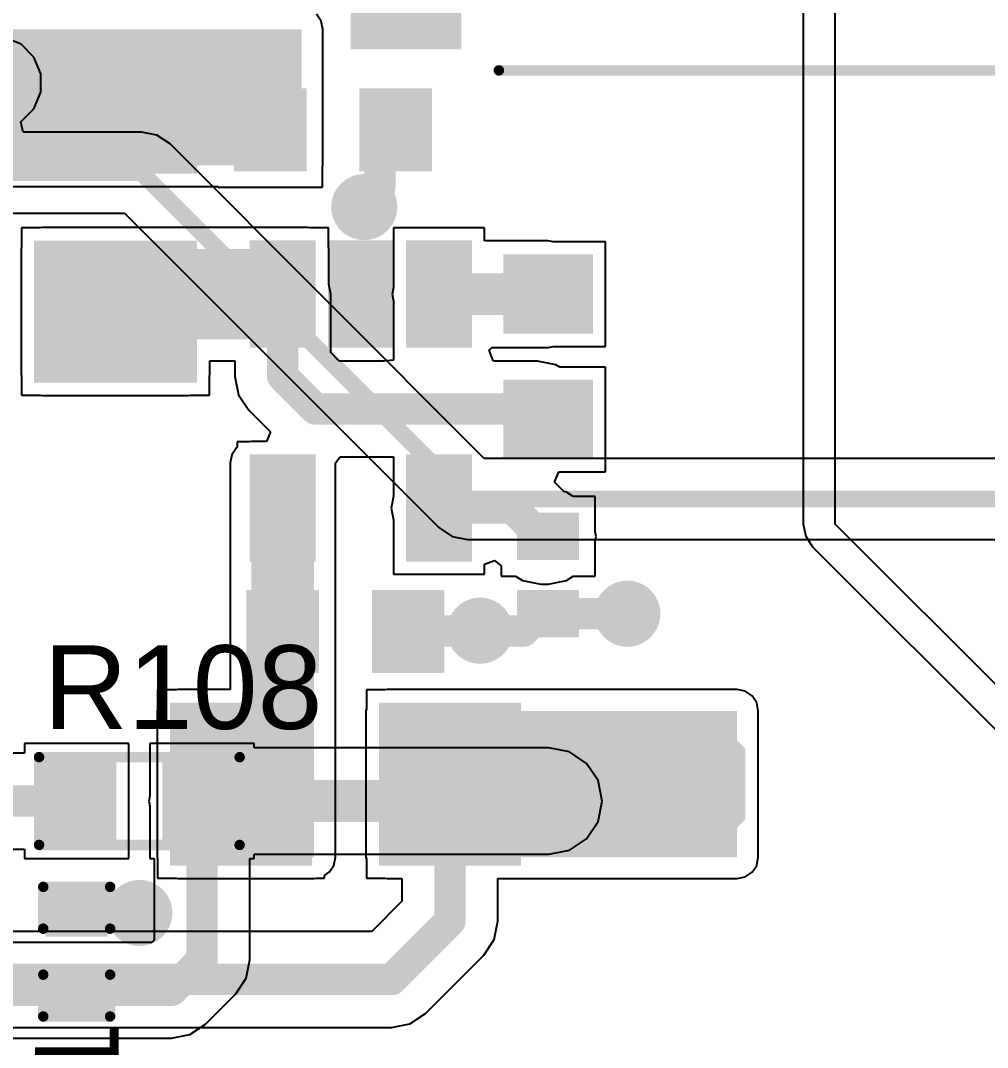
# Model space of a CAD drawing. Header units: millimetres. Extents: x 0 to 172, y 0 to 138.
# Drawn here: x 130.56 to 142.31, y 20.41 to 32.89 of the extents above; entities that cross this region are included whole.
import ezdxf

# ---------------------------------------------------------------- set-up
doc = ezdxf.new("R2010")
doc.units = ezdxf.units.MM
for name, color, linetype in [('BottomLayer', 5, 'Continuous'), ('BottomPaste', 16, 'Continuous'), ('BottomSolder', 6, 'Continuous'), ('TopLayer', 1, 'Continuous'), ('TopOverlay', 2, 'Continuous'), ('TopPaste', 8, 'Continuous'), ('TopSolder', 216, 'Continuous'), ('ViaHoleLayer', 16, 'Continuous')]:
    doc.layers.add(name, color=color, linetype=linetype)
doc.styles.add('Arial', font='', dxfattribs={"height": 0.2})
doc.styles.get('Arial').set_extended_font_data('Arial')

# ---------------------------------------------------------------- blocks, each defined once
blk = doc.blocks.new('SOT_23_5_B_18')
at = {"layer": 'BottomLayer'}
for points in [[(-1.85000011, 1.25000004), (-0.74999977, 1.25000004), (-0.74999977, 0.65000124), (-1.85000011, 0.65000124)], [(0.74999977, 1.25000004), (1.85000011, 1.25000004), (1.85000011, 0.65000124), (0.74999977, 0.65000124)], [(-1.85000011, 0.2999994), (-0.74999977, 0.2999994), (-0.74999977, -0.2999994), (-1.85000011, -0.2999994)], [(-1.85000011, -0.65000124), (-0.74999977, -0.65000124), (-0.74999977, -1.25000004), (-1.85000011, -1.25000004)], [(0.74999977, -0.65000124), (1.85000011, -0.65000124), (1.85000011, -1.25000004), (0.74999977, -1.25000004)]]:
    blk.add_hatch(color=5, dxfattribs=at).paths.add_polyline_path(points)
at = {"layer": 'BottomPaste'}
for points in [[(-1.85000011, 1.25000004), (-0.74999977, 1.25000004), (-0.74999977, 0.65000124), (-1.85000011, 0.65000124)], [(0.74999977, 1.25000004), (1.85000011, 1.25000004), (1.85000011, 0.65000124), (0.74999977, 0.65000124)], [(-1.85000011, 0.2999994), (-0.74999977, 0.2999994), (-0.74999977, -0.2999994), (-1.85000011, -0.2999994)], [(-1.85000011, -0.65000124), (-0.74999977, -0.65000124), (-0.74999977, -1.25000004), (-1.85000011, -1.25000004)], [(0.74999977, -0.65000124), (1.85000011, -0.65000124), (1.85000011, -1.25000004), (0.74999977, -1.25000004)]]:
    blk.add_hatch(color=16, dxfattribs=at).paths.add_polyline_path(points)
at = {"layer": 'BottomSolder'}
for points in [[(-1.95160011, 1.35160004), (-0.6483997699999999, 1.35160004), (-0.6483997699999999, 0.54840124), (-1.95160011, 0.54840124)], [(0.6483997699999999, 1.35160004), (1.95160011, 1.35160004), (1.95160011, 0.54840124), (0.6483997699999999, 0.54840124)], [(-1.95160011, 0.4015993999999999), (-0.6483997699999999, 0.4015993999999999), (-0.6483997699999999, -0.4015993999999999), (-1.95160011, -0.4015993999999999)], [(-1.95160011, -0.54840124), (-0.6483997699999999, -0.54840124), (-0.6483997699999999, -1.35160004), (-1.95160011, -1.35160004)], [(0.6483997699999999, -0.54840124), (1.95160011, -0.54840124), (1.95160011, -1.35160004), (0.6483997699999999, -1.35160004)]]:
    blk.add_hatch(color=6, dxfattribs=at).paths.add_polyline_path(points)
blk = doc.blocks.new('20_SOIC_30')
at = {"layer": 'TopLayer'}
for points in [[(-5.334, 6.095999999999999), (-4.191, 6.095999999999999), (-4.191, 5.334), (-5.334, 5.334)], [(4.191, 6.095999999999999), (5.334, 6.095999999999999), (5.334, 5.334), (4.191, 5.334)], [(-5.334, 4.826), (-4.191, 4.826), (-4.191, 4.064), (-5.334, 4.064)], [(4.191, 4.826), (5.334, 4.826), (5.334, 4.064), (4.191, 4.064)], [(-5.334, 3.556), (-4.191, 3.556), (-4.191, 2.794), (-5.334, 2.794)], [(4.191, 3.556), (5.334, 3.556), (5.334, 2.794), (4.191, 2.794)], [(-5.334, 2.286), (-4.191, 2.286), (-4.191, 1.524), (-5.334, 1.524)], [(4.191, 2.286), (5.334, 2.286), (5.334, 1.524), (4.191, 1.524)], [(-5.334, 1.016), (-4.191, 1.016), (-4.191, 0.254), (-5.334, 0.254)], [(4.191, 1.016), (5.334, 1.016), (5.334, 0.254), (4.191, 0.254)], [(-5.334, -0.254), (-4.191, -0.254), (-4.191, -1.016), (-5.334, -1.016)], [(4.191, -0.254), (5.334, -0.254), (5.334, -1.016), (4.191, -1.016)], [(-5.334, -1.524), (-4.191, -1.524), (-4.191, -2.286), (-5.334, -2.286)], [(4.191, -1.524), (5.334, -1.524), (5.334, -2.286), (4.191, -2.286)], [(-5.334, -2.794), (-4.191, -2.794), (-4.191, -3.556), (-5.334, -3.556)], [(4.191, -2.794), (5.334, -2.794), (5.334, -3.556), (4.191, -3.556)], [(-5.334, -4.064), (-4.191, -4.064), (-4.191, -4.826), (-5.334, -4.826)], [(4.191, -4.064), (5.334, -4.064), (5.334, -4.826), (4.191, -4.826)], [(-5.334, -5.334), (-4.191, -5.334), (-4.191, -6.095999999999999), (-5.334, -6.095999999999999)], [(4.191, -5.334), (5.334, -5.334), (5.334, -6.095999999999999), (4.191, -6.095999999999999)]]:
    blk.add_hatch(color=1, dxfattribs=at).paths.add_polyline_path(points)
at = {"layer": 'TopOverlay'}
blk.add_hatch(color=2, dxfattribs=at).paths.add_polyline_path([(-4.08941016, 5.3594), (-3.60681016, 5.3594), (-3.60681016, 6.095999999999999), (-4.08941016, 6.095999999999999)])
at = {"layer": 'TopPaste'}
for points in [[(-5.334, 6.095999999999999), (-4.191, 6.095999999999999), (-4.191, 5.334), (-5.334, 5.334)], [(4.191, 6.095999999999999), (5.334, 6.095999999999999), (5.334, 5.334), (4.191, 5.334)], [(-5.334, 4.826), (-4.191, 4.826), (-4.191, 4.064), (-5.334, 4.064)], [(4.191, 4.826), (5.334, 4.826), (5.334, 4.064), (4.191, 4.064)], [(-5.334, 3.556), (-4.191, 3.556), (-4.191, 2.794), (-5.334, 2.794)], [(4.191, 3.556), (5.334, 3.556), (5.334, 2.794), (4.191, 2.794)], [(-5.334, 2.286), (-4.191, 2.286), (-4.191, 1.524), (-5.334, 1.524)], [(4.191, 2.286), (5.334, 2.286), (5.334, 1.524), (4.191, 1.524)], [(-5.334, 1.016), (-4.191, 1.016), (-4.191, 0.254), (-5.334, 0.254)], [(4.191, 1.016), (5.334, 1.016), (5.334, 0.254), (4.191, 0.254)], [(-5.334, -0.254), (-4.191, -0.254), (-4.191, -1.016), (-5.334, -1.016)], [(4.191, -0.254), (5.334, -0.254), (5.334, -1.016), (4.191, -1.016)], [(-5.334, -1.524), (-4.191, -1.524), (-4.191, -2.286), (-5.334, -2.286)], [(4.191, -1.524), (5.334, -1.524), (5.334, -2.286), (4.191, -2.286)], [(-5.334, -2.794), (-4.191, -2.794), (-4.191, -3.556), (-5.334, -3.556)], [(4.191, -2.794), (5.334, -2.794), (5.334, -3.556), (4.191, -3.556)], [(-5.334, -4.064), (-4.191, -4.064), (-4.191, -4.826), (-5.334, -4.826)], [(4.191, -4.064), (5.334, -4.064), (5.334, -4.826), (4.191, -4.826)], [(-5.334, -5.334), (-4.191, -5.334), (-4.191, -6.095999999999999), (-5.334, -6.095999999999999)], [(4.191, -5.334), (5.334, -5.334), (5.334, -6.095999999999999), (4.191, -6.095999999999999)]]:
    blk.add_hatch(color=8, dxfattribs=at).paths.add_polyline_path(points)
at = {"layer": 'TopSolder'}
for points in [[(-5.4356, 6.1976), (-4.089399999999999, 6.1976), (-4.089399999999999, 5.232399999999999), (-5.4356, 5.232399999999999)], [(4.089399999999999, 6.1976), (5.4356, 6.1976), (5.4356, 5.232399999999999), (4.089399999999999, 5.232399999999999)], [(-5.4356, 4.9276), (-4.089399999999999, 4.9276), (-4.089399999999999, 3.9624), (-5.4356, 3.9624)], [(4.089399999999999, 4.9276), (5.4356, 4.9276), (5.4356, 3.9624), (4.089399999999999, 3.9624)], [(-5.4356, 3.6576), (-4.089399999999999, 3.6576), (-4.089399999999999, 2.6924), (-5.4356, 2.6924)], [(4.089399999999999, 3.6576), (5.4356, 3.6576), (5.4356, 2.6924), (4.089399999999999, 2.6924)], [(-5.4356, 2.3876), (-4.089399999999999, 2.3876), (-4.089399999999999, 1.4224), (-5.4356, 1.4224)], [(4.089399999999999, 2.3876), (5.4356, 2.3876), (5.4356, 1.4224), (4.089399999999999, 1.4224)], [(-5.4356, 1.1176), (-4.089399999999999, 1.1176), (-4.089399999999999, 0.1524), (-5.4356, 0.1524)], [(4.089399999999999, 1.1176), (5.4356, 1.1176), (5.4356, 0.1524), (4.089399999999999, 0.1524)], [(-5.4356, -0.1524), (-4.089399999999999, -0.1524), (-4.089399999999999, -1.1176), (-5.4356, -1.1176)], [(4.089399999999999, -0.1524), (5.4356, -0.1524), (5.4356, -1.1176), (4.089399999999999, -1.1176)], [(-5.4356, -1.4224), (-4.089399999999999, -1.4224), (-4.089399999999999, -2.3876), (-5.4356, -2.3876)], [(4.089399999999999, -1.4224), (5.4356, -1.4224), (5.4356, -2.3876), (4.089399999999999, -2.3876)], [(-5.4356, -2.6924), (-4.089399999999999, -2.6924), (-4.089399999999999, -3.6576), (-5.4356, -3.6576)], [(4.089399999999999, -2.6924), (5.4356, -2.6924), (5.4356, -3.6576), (4.089399999999999, -3.6576)], [(-5.4356, -3.9624), (-4.089399999999999, -3.9624), (-4.089399999999999, -4.9276), (-5.4356, -4.9276)], [(4.089399999999999, -3.9624), (5.4356, -3.9624), (5.4356, -4.9276), (4.089399999999999, -4.9276)], [(-5.4356, -5.232399999999999), (-4.089399999999999, -5.232399999999999), (-4.089399999999999, -6.1976), (-5.4356, -6.1976)], [(4.089399999999999, -5.232399999999999), (5.4356, -5.232399999999999), (5.4356, -6.1976), (4.089399999999999, -6.1976)]]:
    blk.add_hatch(color=216, dxfattribs=at).paths.add_polyline_path(points)
at = {"layer": 'TopOverlay', "const_width": 0.127}
for points in [[(-3.6322, 6.4516), (3.7338, 6.4516)], [(-5.62170072, 5.594398259999999), (-5.62170072, 5.84839826)], [(-5.62170072, 5.84839826), (-5.49470072, 5.72139826)], [(-5.62170072, 5.594398259999999), (-5.49470072, 5.72139826)], [(-3.6322, -6.4516), (3.7338, -6.4516)]]:
    blk.add_lwpolyline(points, dxfattribs=at)
at = {"layer": 'TopOverlay', "const_width": 0.0635}
for points in [[(-3.663949999999999, 6.4516, 1), (-3.600449999999999, 6.4516, 1)], [(3.702049999999999, 6.4516, 1), (3.76555, 6.4516, 1)], [(-5.653450719999999, 5.84839826, 1), (-5.589950719999999, 5.84839826, 1)], [(-5.653450719999999, 5.84839826, 1), (-5.589950719999999, 5.84839826, 1)], [(-5.52645072, 5.72139826, 1), (-5.46295072, 5.72139826, 1)], [(-5.52645072, 5.72139826, 1), (-5.46295072, 5.72139826, 1)], [(-5.653450719999999, 5.594398259999999, 1), (-5.589950719999999, 5.594398259999999, 1)], [(-5.653450719999999, 5.594398259999999, 1), (-5.589950719999999, 5.594398259999999, 1)], [(-3.663949999999999, -6.4516, 1), (-3.600449999999999, -6.4516, 1)], [(3.702049999999999, -6.4516, 1), (3.76555, -6.4516, 1)]]:
    blk.add_lwpolyline(points, format="xyb", close=True, dxfattribs=at)
blk = doc.blocks.new('T__________B_74')
at = {"layer": 'BottomLayer'}
blk.add_hatch(color=5, dxfattribs=at).paths.add_polyline_path([(0.3809999999999999, 0.7619999999999999), (-0.3809999999999999, 0.7619999999999999), (-0.7619999999999999, 0.3809999999999999), (-0.7619999999999999, -0.3809999999999999), (-0.3809999999999999, -0.7619999999999999), (0.3809999999999999, -0.7619999999999999), (0.7619999999999999, -0.3809999999999999), (0.7619999999999999, 0.3809999999999999)])
at = {"layer": 'BottomPaste'}
blk.add_hatch(color=16, dxfattribs=at).paths.add_polyline_path([(0.3809999999999999, 0.7619999999999999), (-0.3809999999999999, 0.7619999999999999), (-0.7619999999999999, 0.3809999999999999), (-0.7619999999999999, -0.3809999999999999), (-0.3809999999999999, -0.7619999999999999), (0.3809999999999999, -0.7619999999999999), (0.7619999999999999, -0.3809999999999999), (0.7619999999999999, 0.3809999999999999)])
at = {"layer": 'BottomSolder'}
blk.add_hatch(color=6, dxfattribs=at).paths.add_polyline_path([(0.4318, 0.8636), (-0.4318, 0.8636), (-0.8636, 0.4318), (-0.8636, -0.4318), (-0.4318, -0.8636), (0.4318, -0.8636), (0.8636, -0.4318), (0.8636, 0.4318)])
blk = doc.blocks.new('R___0603_121')
at = {"layer": 'TopLayer'}
for points in [[(-0.3809999999999999, 0.4445), (-0.3809999999999999, -0.4445), (-1.143, -0.4445), (-1.143, 0.4445)], [(1.143, 0.4445), (1.143, -0.4445), (0.3809999999999999, -0.4445), (0.3809999999999999, 0.4445)]]:
    blk.add_hatch(color=1, dxfattribs=at).paths.add_polyline_path(points)
at = {"layer": 'TopPaste'}
for points in [[(-0.3809999999999999, 0.4445), (-0.3809999999999999, -0.4445), (-1.143, -0.4445), (-1.143, 0.4445)], [(1.143, 0.4445), (1.143, -0.4445), (0.3809999999999999, -0.4445), (0.3809999999999999, 0.4445)]]:
    blk.add_hatch(color=8, dxfattribs=at).paths.add_polyline_path(points)
at = {"layer": 'TopSolder'}
for points in [[(-0.2794, 0.5460999999999999), (-0.2794, -0.5460999999999999), (-1.2446, -0.5460999999999999), (-1.2446, 0.5460999999999999)], [(1.2446, 0.5460999999999999), (1.2446, -0.5460999999999999), (0.2794, -0.5460999999999999), (0.2794, 0.5460999999999999)]]:
    blk.add_hatch(color=216, dxfattribs=at).paths.add_polyline_path(points)
at = {"layer": 'TopOverlay', "const_width": 0.127}
for points in [[(1.2192, 0.5334), (-1.2192, 0.5334)], [(-1.2192, 0.5334), (-1.2192, -0.5334)], [(1.2192, 0.5334), (1.2192, -0.5334)], [(1.2192, -0.5334), (-1.2192, -0.5334)]]:
    blk.add_lwpolyline(points, dxfattribs=at)
at = {"layer": 'TopOverlay', "const_width": 0.0635}
for points in [[(-1.25095, 0.5334, 1), (-1.18745, 0.5334, 1)], [(-1.25095, 0.5334, 1), (-1.18745, 0.5334, 1)], [(1.18745, 0.5334, 1), (1.25095, 0.5334, 1)], [(1.18745, 0.5334, 1), (1.25095, 0.5334, 1)], [(-1.25095, -0.5334, 1), (-1.18745, -0.5334, 1)], [(-1.25095, -0.5334, 1), (-1.18745, -0.5334, 1)], [(1.18745, -0.5334, 1), (1.25095, -0.5334, 1)], [(1.18745, -0.5334, 1), (1.25095, -0.5334, 1)]]:
    blk.add_lwpolyline(points, format="xyb", close=True, dxfattribs=at)
blk = doc.blocks.new('R___0603_B_143')
at = {"layer": 'BottomLayer'}
for points in [[(-1.143, -0.4445), (-1.143, 0.4445), (-0.3809999999999999, 0.4445), (-0.3809999999999999, -0.4445)], [(0.3809999999999999, -0.4445), (0.3809999999999999, 0.4445), (1.143, 0.4445), (1.143, -0.4445)]]:
    blk.add_hatch(color=5, dxfattribs=at).paths.add_polyline_path(points)
at = {"layer": 'BottomPaste'}
for points in [[(-1.143, -0.4445), (-1.143, 0.4445), (-0.3809999999999999, 0.4445), (-0.3809999999999999, -0.4445)], [(0.3809999999999999, -0.4445), (0.3809999999999999, 0.4445), (1.143, 0.4445), (1.143, -0.4445)]]:
    blk.add_hatch(color=16, dxfattribs=at).paths.add_polyline_path(points)
at = {"layer": 'BottomSolder'}
for points in [[(-1.2446, -0.5460999999999999), (-1.2446, 0.5460999999999999), (-0.2794, 0.5460999999999999), (-0.2794, -0.5460999999999999)], [(0.2794, -0.5460999999999999), (0.2794, 0.5460999999999999), (1.2446, 0.5460999999999999), (1.2446, -0.5460999999999999)]]:
    blk.add_hatch(color=6, dxfattribs=at).paths.add_polyline_path(points)
blk = doc.blocks.new('R___1206_B_163')
at = {"layer": 'BottomLayer'}
for points in [[(-2.032, 0.889), (-0.508, 0.889), (-0.508, -0.889), (-2.032, -0.889)], [(0.508, 0.889), (2.032, 0.889), (2.032, -0.889), (0.508, -0.889)]]:
    blk.add_hatch(color=5, dxfattribs=at).paths.add_polyline_path(points)
at = {"layer": 'BottomPaste'}
for points in [[(-2.032, 0.889), (-0.508, 0.889), (-0.508, -0.889), (-2.032, -0.889)], [(0.508, 0.889), (2.032, 0.889), (2.032, -0.889), (0.508, -0.889)]]:
    blk.add_hatch(color=16, dxfattribs=at).paths.add_polyline_path(points)
at = {"layer": 'BottomSolder'}
for points in [[(-2.1336, 0.9905999999999999), (-0.4064, 0.9905999999999999), (-0.4064, -0.9905999999999999), (-2.1336, -0.9905999999999999)], [(0.4064, 0.9905999999999999), (2.1336, 0.9905999999999999), (2.1336, -0.9905999999999999), (0.4064, -0.9905999999999999)]]:
    blk.add_hatch(color=6, dxfattribs=at).paths.add_polyline_path(points)
blk = doc.blocks.new('R___1206_B_189')
at = {"layer": 'BottomLayer'}
for points in [[(-2.032, 0.889), (-0.508, 0.889), (-0.508, -0.889), (-2.032, -0.889)], [(0.508, 0.889), (2.032, 0.889), (2.032, -0.889), (0.508, -0.889)]]:
    blk.add_hatch(color=5, dxfattribs=at).paths.add_polyline_path(points)
at = {"layer": 'BottomPaste'}
for points in [[(-2.032, 0.889), (-0.508, 0.889), (-0.508, -0.889), (-2.032, -0.889)], [(0.508, 0.889), (2.032, 0.889), (2.032, -0.889), (0.508, -0.889)]]:
    blk.add_hatch(color=16, dxfattribs=at).paths.add_polyline_path(points)
at = {"layer": 'BottomSolder'}
for points in [[(-2.1336, 0.9905999999999999), (-0.4064, 0.9905999999999999), (-0.4064, -0.9905999999999999), (-2.1336, -0.9905999999999999)], [(0.4064, 0.9905999999999999), (2.1336, 0.9905999999999999), (2.1336, -0.9905999999999999), (0.4064, -0.9905999999999999)]]:
    blk.add_hatch(color=6, dxfattribs=at).paths.add_polyline_path(points)
blk = doc.blocks.new('C___0402_360')
at = {"layer": 'TopLayer'}
for points in [[(-0.6985, -0.3175), (-0.6985, 0.3174999999999999), (-0.2413000000000001, 0.3175), (-0.2412999999999999, -0.3174999999999999)], [(0.2413000000000001, -0.3175), (0.2412999999999999, 0.3174999999999999), (0.6985, 0.3175), (0.6985, -0.3174999999999999)]]:
    blk.add_hatch(color=1, dxfattribs=at).paths.add_polyline_path(points)
at = {"layer": 'TopPaste'}
for points in [[(-0.6985, -0.3175), (-0.6985, 0.3174999999999999), (-0.2413000000000001, 0.3175), (-0.2412999999999999, -0.3174999999999999)], [(0.2413000000000001, -0.3175), (0.2412999999999999, 0.3174999999999999), (0.6985, 0.3175), (0.6985, -0.3174999999999999)]]:
    blk.add_hatch(color=8, dxfattribs=at).paths.add_polyline_path(points)
at = {"layer": 'TopSolder'}
for points in [[(-0.7584998799999999, -0.3774998800000001), (-0.7584998799999999, 0.3774998799999999), (-0.1813001200000001, 0.3774998800000001), (-0.1813001199999999, -0.3774998799999999)], [(0.1813001200000001, -0.3774998800000001), (0.1813001199999999, 0.3774998799999999), (0.7584998799999999, 0.3774998800000001), (0.7584998799999999, -0.3774998799999999)]]:
    blk.add_hatch(color=216, dxfattribs=at).paths.add_polyline_path(points)
at = {"layer": 'TopOverlay', "const_width": 0.127}
for points in [[(-0.7874, -0.4064), (-0.7874, 0.4064)], [(-0.2794, 0.4064), (-0.7874, 0.4064)], [(0.7874, 0.4064), (0.2794, 0.4064)], [(0.7874, -0.4064), (0.7874, 0.4064)], [(-0.2794, -0.4064), (-0.7874, -0.4064)], [(0.7874, -0.4064), (0.2794, -0.4064)]]:
    blk.add_lwpolyline(points, dxfattribs=at)
at = {"layer": 'TopOverlay', "const_width": 0.0635}
for points in [[(-0.8191499999999999, 0.4064, 1), (-0.7556499999999999, 0.4064, 1)], [(-0.8191499999999999, 0.4064, 1), (-0.7556499999999999, 0.4064, 1)], [(-0.31115, 0.4064, 1), (-0.24765, 0.4064, 1)], [(0.24765, 0.4064, 1), (0.31115, 0.4064, 1)], [(0.7556499999999999, 0.4064, 1), (0.8191499999999999, 0.4064, 1)], [(0.7556499999999999, 0.4064, 1), (0.8191499999999999, 0.4064, 1)], [(-0.8191499999999999, -0.4064, 1), (-0.7556499999999999, -0.4064, 1)], [(-0.8191499999999999, -0.4064, 1), (-0.7556499999999999, -0.4064, 1)], [(-0.31115, -0.4064, 1), (-0.24765, -0.4064, 1)], [(0.24765, -0.4064, 1), (0.31115, -0.4064, 1)], [(0.7556499999999999, -0.4064, 1), (0.8191499999999999, -0.4064, 1)], [(0.7556499999999999, -0.4064, 1), (0.8191499999999999, -0.4064, 1)]]:
    blk.add_lwpolyline(points, format="xyb", close=True, dxfattribs=at)
blk = doc.blocks.new('C___0603_B_368')
at = {"layer": 'BottomLayer'}
for points in [[(-1.143, -0.4445), (-1.143, 0.4445), (-0.3809999999999999, 0.4445), (-0.3809999999999999, -0.4445)], [(0.3809999999999999, -0.4445), (0.3809999999999999, 0.4445), (1.143, 0.4445), (1.143, -0.4445)]]:
    blk.add_hatch(color=5, dxfattribs=at).paths.add_polyline_path(points)
at = {"layer": 'BottomPaste'}
for points in [[(-1.143, -0.4445), (-1.143, 0.4445), (-0.3809999999999999, 0.4445), (-0.3809999999999999, -0.4445)], [(0.3809999999999999, -0.4445), (0.3809999999999999, 0.4445), (1.143, 0.4445), (1.143, -0.4445)]]:
    blk.add_hatch(color=16, dxfattribs=at).paths.add_polyline_path(points)
at = {"layer": 'BottomSolder'}
for points in [[(-1.20299988, -0.50449988), (-1.20299988, 0.50449988), (-0.3210001199999999, 0.50449988), (-0.3210001199999999, -0.50449988)], [(0.3210001199999999, -0.50449988), (0.3210001199999999, 0.50449988), (1.20299988, 0.50449988), (1.20299988, -0.50449988)]]:
    blk.add_hatch(color=6, dxfattribs=at).paths.add_polyline_path(points)
blk = doc.blocks.new('C___0603_B_369')
at = {"layer": 'BottomLayer'}
for points in [[(-1.143, -0.4445), (-1.143, 0.4445), (-0.3809999999999999, 0.4445), (-0.3809999999999999, -0.4445)], [(0.3809999999999999, -0.4445), (0.3809999999999999, 0.4445), (1.143, 0.4445), (1.143, -0.4445)]]:
    blk.add_hatch(color=5, dxfattribs=at).paths.add_polyline_path(points)
at = {"layer": 'BottomPaste'}
for points in [[(-1.143, -0.4445), (-1.143, 0.4445), (-0.3809999999999999, 0.4445), (-0.3809999999999999, -0.4445)], [(0.3809999999999999, -0.4445), (0.3809999999999999, 0.4445), (1.143, 0.4445), (1.143, -0.4445)]]:
    blk.add_hatch(color=16, dxfattribs=at).paths.add_polyline_path(points)
at = {"layer": 'BottomSolder'}
for points in [[(-1.20299988, -0.50449988), (-1.20299988, 0.50449988), (-0.3210001199999999, 0.50449988), (-0.3210001199999999, -0.50449988)], [(0.3210001199999999, -0.50449988), (0.3210001199999999, 0.50449988), (1.20299988, 0.50449988), (1.20299988, -0.50449988)]]:
    blk.add_hatch(color=6, dxfattribs=at).paths.add_polyline_path(points)
blk = doc.blocks.new('C___0402_B_379')
at = {"layer": 'BottomLayer'}
for points in [[(-0.2413, 0.3175), (-0.2412999999999999, -0.3175), (-0.6985, -0.3175), (-0.6985, 0.3175)], [(0.6985, 0.3175), (0.6985, -0.3175), (0.2413, -0.3175), (0.2412999999999999, 0.3175)]]:
    blk.add_hatch(color=5, dxfattribs=at).paths.add_polyline_path(points)
at = {"layer": 'BottomPaste'}
for points in [[(-0.2413, 0.3175), (-0.2412999999999999, -0.3175), (-0.6985, -0.3175), (-0.6985, 0.3175)], [(0.6985, 0.3175), (0.6985, -0.3175), (0.2413, -0.3175), (0.2412999999999999, 0.3175)]]:
    blk.add_hatch(color=16, dxfattribs=at).paths.add_polyline_path(points)
at = {"layer": 'BottomSolder'}
for points in [[(-0.18130012, 0.37749988), (-0.18130012, -0.37749988), (-0.7584998799999999, -0.37749988), (-0.7584998799999999, 0.37749988)], [(0.7584998799999999, 0.37749988), (0.7584998799999999, -0.37749988), (0.18130012, -0.37749988), (0.18130012, 0.37749988)]]:
    blk.add_hatch(color=6, dxfattribs=at).paths.add_polyline_path(points)

msp = doc.modelspace()

# ---------------------------------------------------------------- hatches: boundary and pattern name
at = {"layer": 'BottomLayer'}
for points in [[(126.34744352, 31.13120012), (133.97399672, 31.13120012), (133.97399672, 32.78220012), (126.34744352, 32.78220012)], [(130.82252982, 29.01559856), (134.04539866, 29.01559856), (134.04539866, 30.11560144), (130.82252982, 30.11560144)], [(130.82252982, 28.59120012), (132.60052982, 28.59120012), (132.60052982, 30.11520012), (130.82252982, 30.11520012)], [(133.36439926, 22.72380012), (134.12639926, 22.72380012), (134.12639926, 27.51560156), (133.36439926, 27.51560156)], [(132.47539926, 22.72380012), (134.12639926, 22.72380012), (134.12639926, 24.50180012), (132.47539926, 24.50180012)], [(135.01539926, 22.72380012), (139.26819746, 22.72380012), (139.26819746, 24.50180012), (135.01539926, 24.50180012)]]:
    msp.add_hatch(color=5, dxfattribs=at).paths.add_polyline_path(points)
h = msp.add_hatch(color=5, dxfattribs=at)
edge = h.paths.add_edge_path()
edge.add_arc((134.73599926, 30.62320012), 0.2999994, 0, 360)
h = msp.add_hatch(color=5, dxfattribs=at)
edge = h.paths.add_edge_path()
edge.add_arc((137.9347, 25.68290012), 0.2999994, 0, 360)
h = msp.add_hatch(color=5, dxfattribs=at)
edge = h.paths.add_edge_path()
edge.add_arc((136.144, 25.4762), 0.2999994, 0, 360)
h = msp.add_hatch(color=5, dxfattribs=at)
edge = h.paths.add_edge_path()
edge.add_arc((136.9822, 23.40669182), 0.2999994, 0, 360)
h = msp.add_hatch(color=5, dxfattribs=at)
edge = h.paths.add_edge_path()
edge.add_arc((132.0018696, 22.04649134), 0.2999994, 0, 360)
at = {"layer": 'BottomSolder'}
h = msp.add_hatch(color=6, dxfattribs=at)
edge = h.paths.add_edge_path()
edge.add_arc((130.2512, 32.13099999999999), 0.4015993999999999, 0, 360)
h = msp.add_hatch(color=6, dxfattribs=at)
edge = h.paths.add_edge_path()
edge.add_arc((134.73599926, 30.62320012), 0.4015993999999999, 0, 360)
h = msp.add_hatch(color=6, dxfattribs=at)
edge = h.paths.add_edge_path()
edge.add_arc((137.9347, 25.68290012), 0.4015993999999999, 0, 360)
h = msp.add_hatch(color=6, dxfattribs=at)
edge = h.paths.add_edge_path()
edge.add_arc((136.144, 25.4762), 0.4015993999999999, 0, 360)
h = msp.add_hatch(color=6, dxfattribs=at)
edge = h.paths.add_edge_path()
edge.add_arc((136.9822, 23.40669182), 0.4015993999999999, 0, 360)
h = msp.add_hatch(color=6, dxfattribs=at)
edge = h.paths.add_edge_path()
edge.add_arc((132.0018696, 22.04649134), 0.4015993999999999, 0, 360)
at = {"layer": 'TopLayer'}
h = msp.add_hatch(color=1, dxfattribs=at)
edge = h.paths.add_edge_path()
edge.add_arc((134.73599926, 30.62320012), 0.2999994, 0, 360)
h = msp.add_hatch(color=1, dxfattribs=at)
edge = h.paths.add_edge_path()
edge.add_arc((137.9347, 25.68290012), 0.2999994, 0, 360)
h = msp.add_hatch(color=1, dxfattribs=at)
edge = h.paths.add_edge_path()
edge.add_arc((136.144, 25.4762), 0.2999994, 0, 360)
h = msp.add_hatch(color=1, dxfattribs=at)
edge = h.paths.add_edge_path()
edge.add_arc((136.9822, 23.40669182), 0.2999994, 0, 360)
h = msp.add_hatch(color=1, dxfattribs=at)
edge = h.paths.add_edge_path()
edge.add_arc((132.0018696, 22.04649134), 0.2999994, 0, 360)
at = {"layer": 'TopSolder'}
h = msp.add_hatch(color=216, dxfattribs=at)
edge = h.paths.add_edge_path()
edge.add_arc((130.2512, 32.13099999999999), 0.4015993999999999, 0, 360)
h = msp.add_hatch(color=216, dxfattribs=at)
edge = h.paths.add_edge_path()
edge.add_arc((134.73599926, 30.62320012), 0.4015993999999999, 0, 360)
h = msp.add_hatch(color=216, dxfattribs=at)
edge = h.paths.add_edge_path()
edge.add_arc((137.9347, 25.68290012), 0.4015993999999999, 0, 360)
h = msp.add_hatch(color=216, dxfattribs=at)
edge = h.paths.add_edge_path()
edge.add_arc((136.144, 25.4762), 0.4015993999999999, 0, 360)
h = msp.add_hatch(color=216, dxfattribs=at)
edge = h.paths.add_edge_path()
edge.add_arc((136.9822, 23.40669182), 0.4015993999999999, 0, 360)
h = msp.add_hatch(color=216, dxfattribs=at)
edge = h.paths.add_edge_path()
edge.add_arc((132.0018696, 22.04649134), 0.4015993999999999, 0, 360)
at = {"layer": 'ViaHoleLayer'}
h = msp.add_hatch(color=16, dxfattribs=at)
edge = h.paths.add_edge_path()
edge.add_arc((134.73599926, 30.62320012), 0.1499997, 0, 360)
h = msp.add_hatch(color=16, dxfattribs=at)
edge = h.paths.add_edge_path()
edge.add_arc((137.9347, 25.68290012), 0.1499997, 0, 360)
h = msp.add_hatch(color=16, dxfattribs=at)
edge = h.paths.add_edge_path()
edge.add_arc((136.144, 25.4762), 0.1499997, 0, 360)
h = msp.add_hatch(color=16, dxfattribs=at)
edge = h.paths.add_edge_path()
edge.add_arc((136.9822, 23.40669182), 0.1499997, 0, 360)
h = msp.add_hatch(color=16, dxfattribs=at)
edge = h.paths.add_edge_path()
edge.add_arc((132.0018696, 22.04649134), 0.1499997, 0, 360)

# ---------------------------------------------------------------- linework, layer by layer
at = {"layer": 'BottomLayer'}
for p, q in [((140.46199746, 26.77159746), (140.46199746, 36.57599746)), ((140.0735324, 36.415091), (140.0735324, 26.77159746)), ((134.21326218, 32.88130584), (134.1571231, 32.96532396)), ((134.23297512, 32.78220012), (134.21326218, 32.88130584)), ((134.23297512, 31.13120012), (134.23297512, 32.78220012)), ((134.22799926, 31.10618366), (134.23297512, 31.13120012)), ((134.22799926, 30.86450012), (134.22799926, 31.10618366)), ((128.14797586, 30.87222426), (132.95799926, 30.87222426)), ((132.95799926, 30.87222426), (132.95799926, 30.86450012)), ((132.95799926, 30.86450012), (134.22799926, 30.86450012)), ((130.7954966, 30.36920012), (130.56852982, 30.36920012)), ((130.56852982, 30.36920012), (130.56852982, 30.1406179)), ((130.82252982, 30.3745773), (130.7954966, 30.36920012)), ((134.04539866, 30.3745773), (130.82252982, 30.3745773)), ((134.07042782, 30.3695989), (134.04539866, 30.3745773)), ((134.29939866, 30.3695989), (134.07042782, 30.3695989)), ((134.29939866, 30.1406179), (134.29939866, 30.3695989)), ((136.19939994, 30.3695989), (135.09140114, 30.3695989)), ((135.09140114, 30.3695989), (135.09140114, 29.64565064)), ((136.19939994, 30.21304092), (136.19939994, 30.3695989)), ((136.97119926, 30.21304092), (136.19939994, 30.21304092)), ((137.03374422, 30.2006), (136.97119926, 30.21304092)), ((137.66969926, 30.2006), (137.03374422, 30.2006)), ((137.66969926, 28.9306), (137.66969926, 30.2006)), ((130.56852982, 30.1406179), (130.56355396, 30.11560144)), ((130.56355396, 30.11560144), (130.56355396, 29.01559856)), ((134.30437452, 30.11560144), (134.29939866, 30.1406179)), ((134.30437452, 29.684853), (134.30437452, 30.11560144)), ((134.32809558, 29.5656), (134.30437452, 29.684853)), ((135.09140114, 29.64565064), (135.07547788, 29.5656)), ((134.32809558, 28.85690698), (134.32809558, 29.5656)), ((135.07547788, 29.5656), (135.09140114, 29.48554936)), ((135.09140114, 29.48554936), (135.0913986, 28.76160364)), ((130.56355396, 29.01559856), (130.56355396, 28.59120012)), ((134.43252768, 28.75247488), (134.32809558, 28.85690698)), ((136.25581842, 28.88477332), (136.28920418, 28.91815908)), ((136.30447212, 28.75381854), (136.25581842, 28.88477332)), ((136.28920418, 28.91815908), (136.97119926, 28.91815908)), ((136.97119926, 28.91815908), (137.03374422, 28.9306)), ((137.03374422, 28.9306), (137.66969926, 28.9306)), ((132.85950568, 28.59120012), (132.85950568, 28.7566227)), ((132.85950568, 28.7566227), (133.16270294, 28.7566227)), ((133.16270294, 28.7566227), (133.16270294, 28.56559946)), ((134.9681832, 28.75247488), (134.43252768, 28.75247488)), ((135.0913986, 28.76160364), (134.9681832, 28.75247488)), ((136.32262042, 28.75247488), (136.30447212, 28.75381854)), ((136.8430207, 28.75247488), (136.32262042, 28.75247488)), ((137.06600984, 28.70811886), (136.8430207, 28.75247488)), ((137.11318018, 28.6766), (137.06600984, 28.70811886)), ((130.56355396, 28.59120012), (130.56852982, 28.56618366)), ((132.85452982, 28.56618366), (132.85950568, 28.59120012)), ((137.66969926, 28.6766), (137.11318018, 28.6766)), ((137.66969926, 27.4066), (137.66969926, 28.6766)), ((130.56852982, 28.56618366), (130.56852982, 28.33720012)), ((132.85452982, 28.33720012), (132.85452982, 28.56618366)), ((133.16270294, 28.56559946), (133.20705896, 28.34261032)), ((130.56852982, 28.33720012), (130.79751336, 28.33720012)), ((130.79751336, 28.33720012), (130.82252982, 28.33222426)), ((130.82252982, 28.33222426), (132.60052982, 28.33222426)), ((132.60052982, 28.33222426), (132.62554628, 28.33720012)), ((132.62554628, 28.33720012), (132.85452982, 28.33720012)), ((133.20705896, 28.34261032), (133.33337062, 28.15357082)), ((133.33337062, 28.15357082), (133.59503126, 27.89191018)), ((133.59503126, 27.89191018), (133.54642836, 27.77457742)), ((133.18127542, 27.6987254), (133.12513634, 27.61470728)), ((133.19139986, 27.70548942), (133.18127542, 27.6987254)), ((133.3393701, 27.76959902), (133.19139986, 27.76959902)), ((133.19139986, 27.76959902), (133.19139986, 27.70548942)), ((133.36439926, 27.77457742), (133.3393701, 27.76959902)), ((133.54642836, 27.77457742), (133.36439926, 27.77457742)), ((133.12513634, 27.61470728), (133.1054234, 27.51560156)), ((134.38537512, 27.51559902), (134.44403896, 27.58708224)), ((134.44403896, 27.58708224), (135.09140114, 27.58708224)), ((135.09140114, 27.58708224), (135.09140114, 27.10986704)), ((133.1054234, 27.51560156), (133.1054234, 24.76077598)), ((134.38537512, 22.72380012), (134.38537512, 27.51559902)), ((137.04945666, 27.2796), (137.1020626, 27.4066)), ((137.1020626, 27.4066), (137.66969926, 27.4066)), ((137.16151638, 27.16754028), (137.04945666, 27.2796)), ((135.09140114, 27.10986704), (135.06270422, 26.96560012)), ((137.1941884, 27.16104042), (137.16151638, 27.16754028)), ((137.27760962, 27.10530012), (137.1941884, 27.16104042)), ((137.54269926, 27.10530012), (137.27760962, 27.10530012)), ((137.54269926, 26.67898652), (137.54269926, 27.10530012)), ((135.06270422, 26.96560012), (135.09140114, 26.8213332)), ((135.09140114, 26.8213332), (135.09140114, 26.16160122)), ((140.0735324, 26.77159746), (140.10310308, 26.62293888)), ((143.78939746, 23.4442), (140.46199746, 26.77159746)), ((137.55389558, 26.62270012), (137.54269926, 26.67898652)), ((137.54269926, 26.56641372), (137.55389558, 26.62270012)), ((140.10310308, 26.62293888), (140.1873117, 26.4969117)), ((137.54269926, 26.14010012), (137.54269926, 26.56641372)), ((140.1873117, 26.4969117), (143.5147117, 23.16951424)), ((136.19939994, 26.28442038), (136.32051222, 26.32864432)), ((136.32051222, 26.32864432), (136.39969926, 26.2628761)), ((136.19939994, 26.16160122), (136.19939994, 26.28442038)), ((136.39969926, 26.2628761), (136.39969926, 26.14010012)), ((135.09140114, 26.16160122), (136.19939994, 26.16160122)), ((136.39969926, 26.14010012), (136.5758889, 26.14010012)), ((136.5758889, 26.14010012), (136.65931012, 26.08435982)), ((136.65931012, 26.08435982), (136.88229926, 26.0400038)), ((136.97119926, 26.0400038), (137.1941884, 26.08435982)), ((137.1941884, 26.08435982), (137.27760962, 26.14010012)), ((137.27760962, 26.14010012), (137.54269926, 26.14010012)), ((136.88229926, 26.0400038), (136.97119926, 26.0400038)), ((132.4503828, 24.75580012), (132.22139926, 24.75580012)), ((132.22139926, 24.75580012), (132.22139926, 24.52681658)), ((132.47539926, 24.76077598), (132.4503828, 24.75580012)), ((133.1054234, 24.76077598), (132.47539926, 24.76077598)), ((134.9903828, 24.75580012), (134.76139926, 24.75580012)), ((134.76139926, 24.75580012), (134.76139926, 24.52681658)), ((135.01539926, 24.76077598), (134.9903828, 24.75580012)), ((139.2682, 24.76077598), (135.01539926, 24.76077598)), ((139.36730572, 24.74106304), (139.2682, 24.76077598)), ((139.45132384, 24.68492396), (139.36730572, 24.74106304)), ((139.50746292, 24.60090584), (139.45132384, 24.68492396)), ((139.52717586, 24.50180012), (139.50746292, 24.60090584)), ((132.22139926, 24.52681658), (132.2164234, 24.50180012)), ((132.2164234, 24.50180012), (132.2164234, 22.72380012)), ((134.76139926, 24.52681658), (134.7564234, 24.50180012)), ((134.7564234, 24.50180012), (134.7564234, 22.72380012)), ((139.52717586, 22.72380012), (139.52717586, 24.50180012)), ((132.2164234, 22.72380012), (132.22139926, 22.69878366)), ((134.36566218, 22.6246944), (134.38537512, 22.72380012)), ((134.7564234, 22.72380012), (134.76139926, 22.69878366)), ((139.50746292, 22.6246944), (139.52717586, 22.72380012)), ((132.22139926, 22.69878366), (132.22139926, 22.46980012)), ((134.3095231, 22.54067628), (134.36566218, 22.6246944)), ((134.76139926, 22.69878366), (134.76139926, 22.46980012)), ((139.45132384, 22.54067628), (139.50746292, 22.6246944)), ((132.22139926, 22.46980012), (132.4503828, 22.46980012)), ((132.4503828, 22.46980012), (132.47539926, 22.46482426)), ((132.47539926, 22.46482426), (134.12639926, 22.46482426)), ((134.12639926, 22.46482426), (134.15141572, 22.46980012)), ((134.15141572, 22.46980012), (134.25339926, 22.46980012)), ((134.25339926, 22.50317572), (134.3095231, 22.54067628)), ((134.25339926, 22.46980012), (134.25339926, 22.50317572)), ((134.76139926, 22.46980012), (134.9903828, 22.46980012)), ((134.9903828, 22.46980012), (135.01539926, 22.46482426)), ((135.01539926, 22.46482426), (135.19470294, 22.46482426)), ((135.19470294, 22.46482426), (135.19470294, 22.18849766)), ((136.36009558, 21.9471367), (136.36009558, 22.46482426)), ((136.36009558, 22.46482426), (139.2682, 22.46482426)), ((139.2682, 22.46482426), (139.36730572, 22.4845372)), ((139.36730572, 22.4845372), (139.45132384, 22.54067628)), ((135.19470294, 22.18849766), (134.82785328, 21.821648)), ((136.31573956, 21.72414756), (136.36009558, 21.9471367)), ((134.82785328, 21.821648), (118.60293272, 21.821648)), ((136.1894279, 21.53510806), (136.31573956, 21.72414756)), ((135.48124288, 20.82692304), (136.1894279, 21.53510806)), ((135.29220338, 20.70061138), (135.48124288, 20.82692304)), ((118.84429368, 20.65625536), (135.06921424, 20.65625536)), ((135.06921424, 20.65625536), (135.29220338, 20.70061138))]:
    msp.add_line(p, q, dxfattribs=at)
for points, const_width in [([(134.92649926, 31.37250012), (135.11699926, 31.56300012)], 0.3809999999999999), ([(134.92649926, 30.87296086), (134.92649926, 31.37250012)], 0.3809999999999999), ([(134.73599926, 30.68246086), (134.92649926, 30.87296086)], 0.3809999999999999), ([(134.73599926, 30.62320012), (134.73599926, 30.68246086)], 0.3809999999999999), ([(135.7229188, 29.5656), (136.97119926, 29.5656)], 0.508), ([(133.74539926, 28.56559946), (133.74539926, 29.5656)], 0.3809999999999999), ([(131.62612994, 29.4386), (131.71152982, 29.35320012)], 0.508), ([(133.74539926, 28.56559946), (134.14122016, 28.16977856)], 0.3809999999999999), ([(134.14122016, 28.16977856), (136.8430207, 28.16977856)], 0.3809999999999999), ([(136.8430207, 28.16977856), (136.97119926, 28.0416)], 0.3809999999999999), ([(135.64540054, 26.96560012), (136.53939926, 26.96560012)], 0.3809999999999999), ([(136.53939926, 26.96560012), (136.88229926, 26.62270012)], 0.3809999999999999), ([(136.88229926, 26.62270012), (136.97119926, 26.62270012)], 0.3809999999999999), ([(136.6709992, 25.47160006), (136.88229926, 25.68290012)], 0.3809999999999999), ([(136.88229926, 25.68290012), (136.97119926, 25.68290012)], 0.3809999999999999), ([(136.97119926, 25.68290012), (137.9347, 25.68290012)], 0.3809999999999999), ([(135.26939926, 25.46700012), (135.2739992, 25.47160006)], 0.3809999999999999), ([(135.2739992, 25.47160006), (136.13940006, 25.47160006)], 0.3809999999999999), ([(136.13940006, 25.47160006), (136.144, 25.4762)], 0.3809999999999999), ([(136.13940006, 25.47160006), (136.6709992, 25.47160006)], 0.3809999999999999), ([(135.77739926, 21.9471367), (135.77739926, 23.61280012)], 0.3809999999999999), ([(135.06921424, 21.23895168), (135.77739926, 21.9471367)], 0.3809999999999999), ([(118.60293272, 21.23895168), (135.06921424, 21.23895168)], 0.3809999999999999)]:
    msp.add_lwpolyline(points, dxfattribs=dict(at, const_width=const_width))
for points, const_width in [([(135.02174926, 31.56300012, 1), (135.21224926, 31.56300012, 1)], 0.1905), ([(134.83124926, 31.37250012, 1), (135.02174926, 31.37250012, 1)], 0.1905), ([(134.83124926, 31.37250012, 1), (135.02174926, 31.37250012, 1)], 0.1905), ([(134.83124926, 30.87296086, 1), (135.02174926, 30.87296086, 1)], 0.1905), ([(134.83124926, 30.87296086, 1), (135.02174926, 30.87296086, 1)], 0.1905), ([(134.64074926, 30.68246086, 1), (134.83124926, 30.68246086, 1)], 0.1905), ([(134.64074926, 30.68246086, 1), (134.83124926, 30.68246086, 1)], 0.1905), ([(134.64074926, 30.62320012, 1), (134.83124926, 30.62320012, 1)], 0.1905), ([(135.5959188, 29.5656, 1), (135.8499188, 29.5656, 1)], 0.254), ([(136.84419926, 29.5656, 1), (137.09819926, 29.5656, 1)], 0.254), ([(133.65014926, 29.5656, 1), (133.84064926, 29.5656, 1)], 0.1905), ([(131.49912994, 29.4386, 1), (131.75312994, 29.4386, 1)], 0.254), ([(131.58452982, 29.35320012, 1), (131.83852982, 29.35320012, 1)], 0.254), ([(133.65014926, 28.56559946, 1), (133.84064926, 28.56559946, 1)], 0.1905), ([(133.65014926, 28.56559946, 1), (133.84064926, 28.56559946, 1)], 0.1905), ([(134.04597016, 28.16977856, 1), (134.23647016, 28.16977856, 1)], 0.1905), ([(134.04597016, 28.16977856, 1), (134.23647016, 28.16977856, 1)], 0.1905), ([(136.7477707, 28.16977856, 1), (136.9382707, 28.16977856, 1)], 0.1905), ([(136.7477707, 28.16977856, 1), (136.9382707, 28.16977856, 1)], 0.1905), ([(136.87594926, 28.0416, 1), (137.06644926, 28.0416, 1)], 0.1905), ([(135.55015054, 26.96560012, 1), (135.74065054, 26.96560012, 1)], 0.1905), ([(136.44414926, 26.96560012, 1), (136.63464926, 26.96560012, 1)], 0.1905), ([(136.44414926, 26.96560012, 1), (136.63464926, 26.96560012, 1)], 0.1905), ([(136.78704926, 26.62270012, 1), (136.97754926, 26.62270012, 1)], 0.1905), ([(136.78704926, 26.62270012, 1), (136.97754926, 26.62270012, 1)], 0.1905), ([(136.87594926, 26.62270012, 1), (137.06644926, 26.62270012, 1)], 0.1905), ([(136.78704926, 25.68290012, 1), (136.97754926, 25.68290012, 1)], 0.1905), ([(136.78704926, 25.68290012, 1), (136.97754926, 25.68290012, 1)], 0.1905), ([(136.87594926, 25.68290012, 1), (137.06644926, 25.68290012, 1)], 0.1905), ([(136.87594926, 25.68290012, 1), (137.06644926, 25.68290012, 1)], 0.1905), ([(137.83945, 25.68290012, 1), (138.02995, 25.68290012, 1)], 0.1905), ([(135.17414926, 25.46700012, 1), (135.36464926, 25.46700012, 1)], 0.1905), ([(135.1787492, 25.47160006, 1), (135.3692492, 25.47160006, 1)], 0.1905), ([(135.1787492, 25.47160006, 1), (135.3692492, 25.47160006, 1)], 0.1905), ([(136.04415006, 25.47160006, 1), (136.23465006, 25.47160006, 1)], 0.1905), ([(136.04415006, 25.47160006, 1), (136.23465006, 25.47160006, 1)], 0.1905), ([(136.04415006, 25.47160006, 1), (136.23465006, 25.47160006, 1)], 0.1905), ([(136.04875, 25.4762, 1), (136.23925, 25.4762, 1)], 0.1905), ([(136.5757492, 25.47160006, 1), (136.7662492, 25.47160006, 1)], 0.1905), ([(136.5757492, 25.47160006, 1), (136.7662492, 25.47160006, 1)], 0.1905), ([(135.68214926, 23.61280012, 1), (135.87264926, 23.61280012, 1)], 0.1905), ([(135.68214926, 21.9471367, 1), (135.87264926, 21.9471367, 1)], 0.1905), ([(135.68214926, 21.9471367, 1), (135.87264926, 21.9471367, 1)], 0.1905), ([(134.97396424, 21.23895168, 1), (135.16446424, 21.23895168, 1)], 0.1905), ([(134.97396424, 21.23895168, 1), (135.16446424, 21.23895168, 1)], 0.1905)]:
    msp.add_lwpolyline(points, format="xyb", close=True, dxfattribs=dict(at, const_width=const_width))
at = {"layer": 'TopLayer'}
for p, q in [((130.56501446, 32.6006587), (130.3613979, 32.6849994)), ((130.7208587, 32.44481446), (130.56501446, 32.6006587)), ((130.8051994, 32.2411979), (130.7208587, 32.44481446)), ((130.8051994, 32.0208021), (130.8051994, 32.2411979)), ((130.7208587, 31.81718554), (130.8051994, 32.0208021)), ((130.56501446, 31.6613413), (130.7208587, 31.81718554)), ((130.56277672, 31.6604142), (130.56501446, 31.6613413)), ((130.58803956, 31.5334142), (130.56277672, 31.6604142)), ((132.02663968, 31.5334142), (130.58803956, 31.5334142)), ((132.21494004, 31.49595936), (132.02663968, 31.5334142)), ((132.37457396, 31.3892946), (132.21494004, 31.49595936)), ((136.1957398, 27.56812876), (132.37457396, 31.3892946)), ((124.33160554, 30.54930644), (131.822825, 30.54930644)), ((131.822825, 30.54930644), (135.64399084, 26.7281406)), ((156.1755068, 27.56812876), (136.1957398, 27.56812876)), ((135.64399084, 26.7281406), (135.80362476, 26.62147584)), ((135.80362476, 26.62147584), (135.99192512, 26.584021)), ((135.99192512, 26.584021), (155.97169212, 26.584021)), ((131.8748696, 24.10519182), (130.6048696, 24.10519182)), ((130.6048696, 24.10519182), (130.6048696, 23.98938814)), ((131.8748696, 22.70819182), (131.8748696, 24.10519182)), ((133.3988696, 24.10519182), (132.1288696, 24.10519182)), ((132.1288696, 24.10519182), (132.1288696, 23.46923678)), ((133.3988696, 24.05413274), (133.3988696, 24.10519182)), ((130.6048696, 23.98938814), (130.14247276, 23.98938814)), ((136.9822, 24.05413274), (133.3988696, 24.05413274)), ((137.2299643, 24.00484912), (136.9822, 24.05413274)), ((137.4400096, 23.86450142), (137.2299643, 24.00484912)), ((137.5803573, 23.65445612), (137.4400096, 23.86450142)), ((137.62964092, 23.40669182), (137.5803573, 23.65445612)), ((132.1288696, 23.46923678), (132.11642868, 23.40669182)), ((132.11642868, 23.40669182), (132.1288696, 23.34414686)), ((132.1288696, 23.34414686), (132.1288696, 22.70819182)), ((137.5803573, 23.15892752), (137.62964092, 23.40669182)), ((137.4400096, 22.94888222), (137.5803573, 23.15892752)), ((137.2299643, 22.80853452), (137.4400096, 22.94888222)), ((130.39647022, 22.8239955), (130.6048696, 22.8239955)), ((130.6048696, 22.8239955), (130.6048696, 22.70819182)), ((130.6048696, 22.70819182), (131.8748696, 22.70819182)), ((132.1288696, 22.70819182), (132.18117328, 22.70819182)), ((132.18117328, 22.70819182), (132.18117328, 21.71824968)), ((133.34656592, 21.47688872), (133.34656592, 22.70819182)), ((133.34656592, 22.70819182), (133.3988696, 22.70819182)), ((133.3988696, 22.70819182), (133.3988696, 22.7592509)), ((133.3988696, 22.7592509), (136.9822, 22.7592509)), ((136.9822, 22.7592509), (137.2299643, 22.80853452)), ((132.18117328, 21.71824968), (132.15231126, 21.68938766)), ((132.15231126, 21.68938766), (130.39647022, 21.68938766)), ((133.3022099, 21.25389958), (133.34656592, 21.47688872)), ((133.17589824, 21.06486008), (133.3022099, 21.25389958)), ((132.80570086, 20.6946627), (133.17589824, 21.06486008)), ((132.61666136, 20.56835104), (132.80570086, 20.6946627)), ((130.39647022, 20.52399502), (132.39367222, 20.52399502)), ((132.39367222, 20.52399502), (132.61666136, 20.56835104))]:
    msp.add_line(p, q, dxfattribs=at)
for points, const_width in [([(109.54257238, 31.04136032), (132.02663968, 31.04136032)], 0.2032), ([(132.02663968, 31.04136032), (135.99192512, 27.07607488)], 0.2032), ([(135.99192512, 27.07607488), (156.1755068, 27.07607488)], 0.2032), ([(130.14247276, 23.40669182), (131.2398696, 23.40669182)], 0.3809999999999999), ([(132.7638696, 23.40669182), (136.9822, 23.40669182)], 0.508), ([(132.7638696, 21.47688872), (132.7638696, 23.40669182)], 0.3809999999999999), ([(132.39367222, 21.10669134), (132.7638696, 21.47688872)], 0.3809999999999999), ([(129.44247162, 21.10669134), (131.2398696, 21.10669134)], 0.3809999999999999), ([(131.2398696, 21.10669134), (132.39367222, 21.10669134)], 0.3809999999999999)]:
    msp.add_lwpolyline(points, dxfattribs=dict(at, const_width=const_width))
for points, const_width in [([(131.97583968, 31.04136032, 1), (132.07743968, 31.04136032, 1)], 0.1016), ([(131.97583968, 31.04136032, 1), (132.07743968, 31.04136032, 1)], 0.1016), ([(135.94112512, 27.07607488, 1), (136.04272512, 27.07607488, 1)], 0.1016), ([(135.94112512, 27.07607488, 1), (136.04272512, 27.07607488, 1)], 0.1016), ([(131.1446196, 23.40669182, 1), (131.3351196, 23.40669182, 1)], 0.1905), ([(132.6368696, 23.40669182, 1), (132.8908696, 23.40669182, 1)], 0.254), ([(132.6686196, 23.40669182, 1), (132.8591196, 23.40669182, 1)], 0.1905), ([(136.8552, 23.40669182, 1), (137.1092, 23.40669182, 1)], 0.254), ([(132.6686196, 21.47688872, 1), (132.8591196, 21.47688872, 1)], 0.1905), ([(132.6686196, 21.47688872, 1), (132.8591196, 21.47688872, 1)], 0.1905), ([(131.1446196, 21.10669134, 1), (131.3351196, 21.10669134, 1)], 0.1905), ([(131.1446196, 21.10669134, 1), (131.3351196, 21.10669134, 1)], 0.1905), ([(132.29842222, 21.10669134, 1), (132.48892222, 21.10669134, 1)], 0.1905), ([(132.29842222, 21.10669134, 1), (132.48892222, 21.10669134, 1)], 0.1905)]:
    msp.add_lwpolyline(points, format="xyb", close=True, dxfattribs=dict(at, const_width=const_width))

# ---------------------------------------------------------------- block references
for name, p in [('20_SOIC_30', (140.0048, 38.73499999999999)), ('R___1206_B_163', (134.50739926, 23.61280012))]:
    msp.add_blockref(name, p)
for name, p, rotation in [('R___1206_B_189', (131.71152982, 30.62320012), 270), ('C___0603_B_369', (134.35499926, 31.56300012), 180), ('SOT_23_5_B_18', (134.6953999, 28.26560006), 270), ('R___0603_B_143', (136.97119926, 28.8036), 90), ('C___0402_B_379', (136.97119926, 26.15280012), 270), ('C___0603_B_368', (134.50739926, 25.46700012), 180), ('T__________B_74', (138.5062, 23.61280012), 270), ('R___0603_121', (132.0018696, 23.40669182), 180), ('C___0402_360', (131.2398696, 21.57659134), 270)]:
    msp.add_blockref(name, p, dxfattribs=dict(rotation=rotation))

# ---------------------------------------------------------------- texts
at = {"layer": 'TopOverlay', "style": 'Arial'}
msp.add_text('R108', height=1.016, dxfattribs=at).set_placement((130.83597404, 24.2825651))
msp.add_text('C71', height=1.016, rotation=90, dxfattribs=at).set_placement((131.74963236, 18.1190519))

doc.saveas('drawing.dxf')
